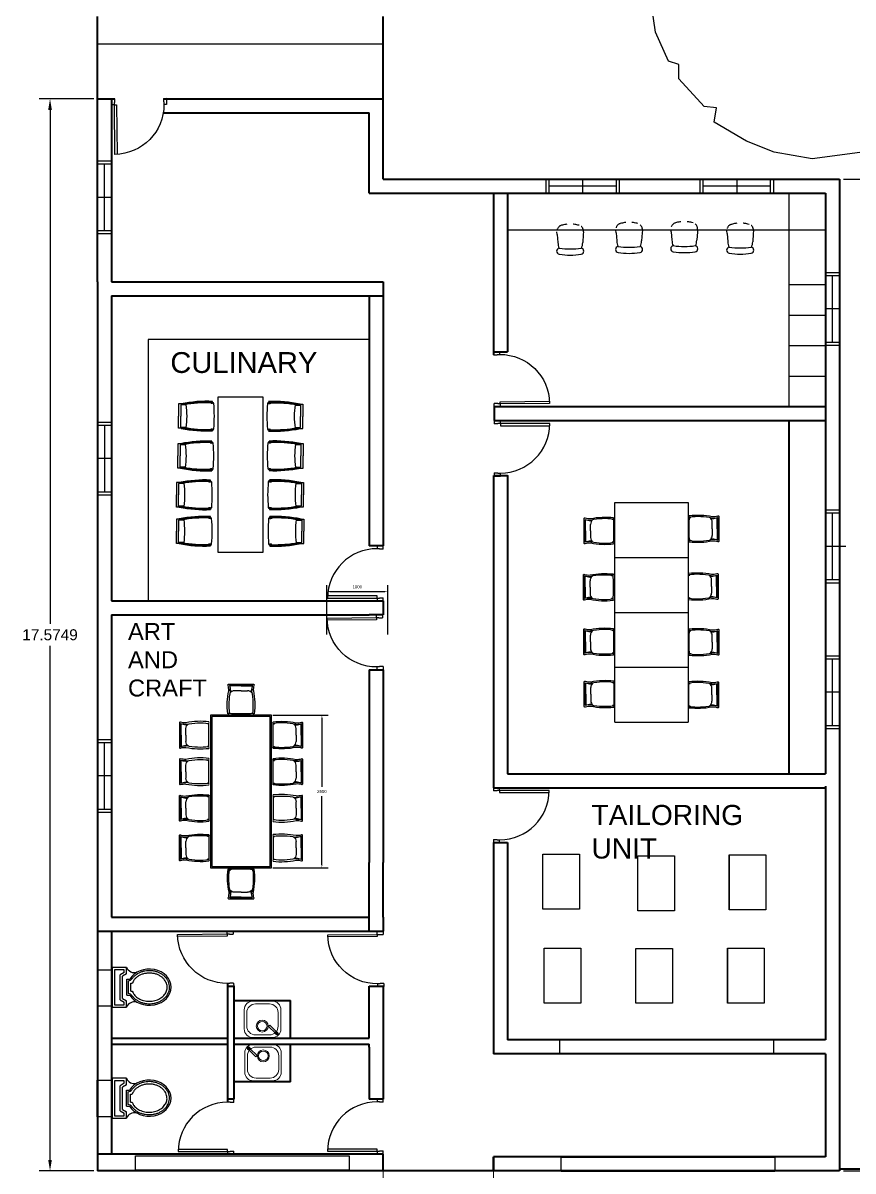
# Model space of a CAD drawing. Header units: metres. Extents: x -353 to 1688, y -477 to 135.
# Drawn here: x 506.56 to 520.16, y -175.16 to -156.34 of the extents above; entities that cross this region are included whole.
import ezdxf

# ---------------------------------------------------------------- set-up
doc = ezdxf.new("R2010")
doc.units = ezdxf.units.M
doc.header["$MEASUREMENT"] = 0
doc.linetypes.add('HIDDEN2', pattern=[0.1875, 0.125, -0.0625])
for name, color, linetype, lineweight in [('DIMENSION', 240, 'Continuous', 40), ('PLINTH', 7, 'Continuous', 20), ('WALL', 2, 'Continuous', 40)]:
    doc.layers.add(name, color=color, linetype=linetype, lineweight=lineweight)
for name, color, linetype in [('door space', 1, 'Continuous'), ('FUR', 7, 'Continuous'), ('ID-LOOSE', 31, 'Continuous'), ('ID-LOOSE2', 8, 'Continuous'), ('TREES', 82, 'Continuous'), ('WINDOW', 10, 'Continuous')]:
    doc.layers.add(name, color=color, linetype=linetype)
for name, color, linetype, plot in [('FURNITURE', 130, 'Continuous', False), ('STAIR', 231, 'Continuous', False), ('TEXT', 141, 'Continuous', False)]:
    doc.layers.add(name, color=color, linetype=linetype, plot=plot)
doc.styles.get("Standard").update_dxf_attribs({"font": 'arial.ttf'})
doc.dimstyles.new('Annotative', dxfattribs={"dimscale": 0, "dimtxt": 0.18, "dimasz": 0.18, "dimexe": 0.18, "dimexo": 0.0625, "dimgap": 0.09, "dimtad": 0, "dimtih": 1, "dimtoh": 1, "dimdec": 4, "dimzin": 0, "dimdsep": 46, "dimtxsty": 'Standard', "dimcen": 0.09, "dimadec": 0, "dimazin": 0, "dimtfac": 1, "dimtdec": 4, "dimtofl": 0, "dimtmove": 0, "dimatfit": 3, "dimfxl": 1, "dimtolj": 1, "dimtzin": 0, "dimarcsym": 0})
doc.dimstyles.new('ARCHITXT', dxfattribs={"dimtxt": 0.05, "dimasz": 0.05, "dimexe": 0.1, "dimexo": 0.02, "dimgap": 0.05, "dimtad": 1, "dimtih": 1, "dimtoh": 1, "dimdec": 0, "dimlfac": 1000, "dimzin": 0, "dimdsep": 46, "dimtxsty": 'Standard', "dimcen": 0.1, "dimdle": 0.18, "dimclrd": 15, "dimclre": 15, "dimclrt": 202, "dimadec": 0, "dimazin": 0, "dimtfac": 0.72, "dimtdec": 0, "dimtix": 1, "dimtmove": 2, "dimatfit": 3, "dimfxl": 1, "dimtolj": 1, "dimtzin": 0, "dimarcsym": 0})

# ---------------------------------------------------------------- blocks, each defined once
blk = doc.blocks.new('A$C50846A53')
at = {"linetype": 'Continuous'}
for p, q in [((0, 0.74), (0, 0.56)), ((0.5, 0.74), (0, 0.74)), ((0.5, 0.56), (0.5, 0.74)), ((0.47, 0.71), (0.03, 0.71)), ((0.03, 0.71), (0.03, 0.59)), ((0.03, 0.59), (0.063, 0.59)), ((0.093, 0.64), (0.063, 0.59)), ((0.11, 0.61), (0.08, 0.56)), ((0.093, 0.64), (0.407, 0.64)), ((0.11, 0.61), (0.39, 0.61)), ((0.42, 0.56), (0.39, 0.61)), ((0.437, 0.59), (0.407, 0.64)), ((0.437, 0.59), (0.47, 0.59)), ((0.47, 0.59), (0.47, 0.71)), ((0, 0.56), (0.08, 0.56)), ((0.15, 0.557), (0.15, 0.52)), ((0.15, 0.557), (0.351, 0.557)), ((0.17, 0.537), (0.332, 0.537)), ((0.2, 0.507), (0.2, 0.488)), ((0.2, 0.507), (0.301, 0.507)), ((0.301, 0.507), (0.301, 0.488)), ((0.351, 0.557), (0.351, 0.52)), ((0.42, 0.56), (0.5, 0.56))]:
    blk.add_line(p, q, dxfattribs=at)
for centre, radius, start, end in [((-0.039, 0.461), 0.106, 344.642, 68.7339), ((0.11, 0.542), 0.06, 306.0032, 355.4798), ((0.391, 0.542), 0.06, 184.5202, 233.9959), ((0.539, 0.461), 0.106, 111.2661, 195.358)]:
    blk.add_arc(centre, radius, start, end, dxfattribs=at)
blk.add_ellipse((0.251, 0.274), major_axis=(0, 0.274), ratio=0.828948, start_param=0.459479, end_param=5.823706, dxfattribs=at)
for points, knots in [([(0.145, 0.493), (0.144, 0.492), (0.143, 0.491), (0.132, 0.483), (0.123, 0.475), (0.106, 0.457), (0.098, 0.447), (0.084, 0.426), (0.077, 0.415), (0.066, 0.391), (0.061, 0.378), (0.053, 0.352), (0.05, 0.339), (0.045, 0.311), (0.044, 0.298), (0.043, 0.27), (0.043, 0.256), (0.046, 0.228), (0.049, 0.215), (0.055, 0.188), (0.059, 0.175), (0.069, 0.15), (0.075, 0.138), (0.088, 0.116), (0.095, 0.105), (0.111, 0.085), (0.12, 0.077), (0.138, 0.06), (0.147, 0.053), (0.167, 0.041), (0.178, 0.036), (0.199, 0.028), (0.209, 0.025), (0.231, 0.021), (0.242, 0.02), (0.264, 0.02), (0.275, 0.021), (0.297, 0.026), (0.307, 0.029), (0.328, 0.038), (0.338, 0.044), (0.358, 0.057), (0.367, 0.064), (0.385, 0.081), (0.394, 0.09), (0.409, 0.11), (0.416, 0.121), (0.429, 0.144), (0.434, 0.156), (0.444, 0.181), (0.448, 0.194), (0.454, 0.221), (0.456, 0.235), (0.458, 0.262), (0.458, 0.276), (0.457, 0.304), (0.455, 0.318), (0.45, 0.345), (0.447, 0.358), (0.438, 0.384), (0.433, 0.396), (0.421, 0.42), (0.414, 0.431), (0.399, 0.452), (0.391, 0.461), (0.374, 0.479), (0.365, 0.486), (0.356, 0.493)], [0.542145, 0.542145, 0.542145, 0.542145, 0.562703, 0.562703, 0.724661, 0.724661, 0.886619, 0.886619, 1.048577, 1.048577, 1.210535, 1.210535, 1.372493, 1.372493, 1.534451, 1.534451, 1.696409, 1.696409, 1.858367, 1.858367, 2.020325, 2.020325, 2.182283, 2.182283, 2.344241, 2.344241, 2.506199, 2.506199, 2.668157, 2.668157, 2.830115, 2.830115, 2.992073, 2.992073, 3.154031, 3.154031, 3.315989, 3.315989, 3.477947, 3.477947, 3.639905, 3.639905, 3.801863, 3.801863, 3.963821, 3.963821, 4.125779, 4.125779, 4.287737, 4.287737, 4.449695, 4.449695, 4.611653, 4.611653, 4.773611, 4.773611, 4.935569, 4.935569, 5.097526, 5.097526, 5.259484, 5.259484, 5.421442, 5.421442, 5.5834, 5.5834, 5.741045, 5.741045, 5.741045, 5.741045]), ([(0.2, 0.488), (0.17, 0.474), (0.164, 0.47), (0.151, 0.46), (0.144, 0.454), (0.13, 0.439), (0.123, 0.431), (0.111, 0.413), (0.106, 0.404), (0.096, 0.384), (0.091, 0.373), (0.084, 0.352), (0.081, 0.34), (0.076, 0.317), (0.075, 0.305), (0.073, 0.282), (0.073, 0.27), (0.074, 0.246), (0.076, 0.234), (0.08, 0.211), (0.083, 0.2), (0.09, 0.178), (0.095, 0.167), (0.104, 0.147), (0.11, 0.138), (0.122, 0.12), (0.128, 0.112), (0.142, 0.097), (0.149, 0.09), (0.165, 0.078), (0.173, 0.073), (0.189, 0.064), (0.197, 0.06), (0.214, 0.055), (0.222, 0.053), (0.239, 0.05), (0.248, 0.05), (0.266, 0.051), (0.276, 0.052), (0.296, 0.057), (0.306, 0.061), (0.325, 0.071), (0.335, 0.077), (0.353, 0.091), (0.361, 0.099), (0.377, 0.117), (0.384, 0.127), (0.398, 0.149), (0.404, 0.161), (0.414, 0.185), (0.418, 0.198), (0.424, 0.225), (0.426, 0.239), (0.428, 0.267), (0.428, 0.281), (0.426, 0.309), (0.424, 0.323), (0.418, 0.349), (0.414, 0.363), (0.404, 0.387), (0.398, 0.399), (0.385, 0.421), (0.378, 0.431), (0.362, 0.449), (0.353, 0.458), (0.338, 0.469), (0.332, 0.474), (0.301, 0.488)], [0.459479, 0.459479, 0.459479, 0.459479, 0.567422, 0.567422, 0.720865, 0.720865, 0.874307, 0.874307, 1.02775, 1.02775, 1.181192, 1.181192, 1.334635, 1.334635, 1.488077, 1.488077, 1.64152, 1.64152, 1.794963, 1.794963, 1.948405, 1.948405, 2.101848, 2.101848, 2.25529, 2.25529, 2.408733, 2.408733, 2.562175, 2.562175, 2.715618, 2.715618, 2.86906, 2.86906, 3.022503, 3.022503, 3.175946, 3.175946, 3.356457, 3.356457, 3.536968, 3.536968, 3.717479, 3.717479, 3.89799, 3.89799, 4.078501, 4.078501, 4.259012, 4.259012, 4.439523, 4.439523, 4.620035, 4.620035, 4.800546, 4.800546, 4.981057, 4.981057, 5.161568, 5.161568, 5.342079, 5.342079, 5.52259, 5.52259, 5.703101, 5.703101, 5.823706, 5.823706, 5.823706, 5.823706])]:
    blk.add_open_spline(points, degree=3, knots=knots, dxfattribs=at)
blk = doc.blocks.new('Simple tree 13_cad-block.com')
at = {"color": 0}
for points in [[(-1468, -1499), (-1766, -1175), (-1766, -1008), (-1883, -968), (-2037, -632), (-2103, -179), (-1973, -11), (-2089, 248), (-2025, 481), (-1935, 856), (-1740, 1192), (-1534, 1192), (-1378, 1153), (-1456, 1360), (-1416, 1541), (-1119, 1813), (-809, 1943), (-615, 1878), (-498, 1813), (-498, 1981), (-330, 2085), (227, 2098), (602, 2033), (692, 1917), (718, 1800), (886, 1839), (1068, 1800), (1391, 1555), (1611, 1348), (1779, 1115), (1766, 946), (1701, 868), (1883, 856), (1948, 752), (2102, 235), (2090, -361), (1934, -839), (1818, -1008), (1649, -1008), (1689, -1124), (1701, -1266), (1313, -1719), (1028, -1848), (757, -1991), (550, -1939), (511, -1848), (459, -2017), (-214, -2107), (-653, -2029), (-977, -1900), (-1352, -1681), (-1326, -1512)], [(-58, -76), (-97, 15), (6, 105), (84, 28), (71, -76)]]:
    blk.add_lwpolyline(points, close=True, dxfattribs=at)
blk = doc.blocks.new('A$C027E3DAA')
at = {"lineweight": 5}
for p, q in [((320, 420), (100, 420)), ((0, 100), (0, 320)), ((31, 132), (31, 288)), ((48, 356), (128, 276)), ((142, 290), (63, 369)), ((128, 276), (142, 290)), ((291, 388), (131, 388)), ((391, 132), (391, 288)), ((420, 100), (420, 320)), ((291, 32), (131, 32)), ((320, 0), (100, 0))]:
    blk.add_line(p, q, dxfattribs=at)
for centre, radius in [((47, 373), 16.5), ((47, 373), 8.24), ((214, 287), 68.5), ((214, 287), 54.8)]:
    blk.add_circle(centre, radius, dxfattribs=at)
for centre, start, end in [((100, 320), 90, 180), ((320, 320), 0, 90), ((131, 288), 90, 180), ((291, 288), 0, 90), ((131, 132), 180, 270), ((291, 132), 270, 0), ((100, 100), 180, 270), ((320, 100), 270, 0)]:
    blk.add_arc(centre, 100, start, end, dxfattribs=at)
blk = doc.blocks.new('CH-5')
at = {"layer": 'FUR', "color": 40}
for p, q in [((-199, 280), (-199, 324)), ((-199, 324), (1, 324)), ((201, 324), (1, 324)), ((201, 280), (201, 324)), ((-225, -234), (-205, -233)), ((-216, -208), (-206, -208)), ((227, -234), (207, -233)), ((218, -208), (208, -208))]:
    blk.add_line(p, q, dxfattribs=at)
at = {"layer": 'FUR', "color": 32}
for p, q in [((-199, 280), (-184, 280)), ((-183, 197), (-183, 289)), ((-183, 289), (1, 289)), ((185, 289), (1, 289)), ((185, 197), (185, 289)), ((201, 280), (186, 280)), ((-225, -234), (-240, -234)), ((227, -234), (242, -234))]:
    blk.add_line(p, q, dxfattribs=at)
for centre, radius, start, end in [((1822, -139), 2065, 168.2772, 182.6507), ((-1820, -139), 2065, 357.3493, 11.7228), ((-205, -233), 20, 182.6507, 264.361), ((1, 1852), 2115, 264.361, 270), ((1, 1852), 2115, 270, 275.639), ((207, -233), 20, 275.639, 357.3493)]:
    blk.add_arc(centre, radius, start, end, dxfattribs=at)
at = {"layer": 'FUR', "color": 40}
for centre, radius, start, end in [((1822, -139), 2050, 168.1902, 182.6507), ((1822, -139), 2040, 169.5139, 181.9483), ((14, 1799), 1614, 262.7905, 269.5563), ((-12, 1799), 1614, 270.4437, 277.2095), ((-1820, -139), 2040, 358.0517, 10.4861), ((-1820, -139), 2050, 357.3493, 11.8098), ((1822, -139), 2030, 181.9449, 182.6507), ((-1820, -139), 2030, 357.3493, 358.0551)]:
    blk.add_arc(centre, radius, start, end, dxfattribs=at)
blk = doc.blocks.new('A$C51F1')
at = {"layer": 'ID-LOOSE'}
blk.add_lwpolyline([(0.439, 0.474, 0.102523), (0.429, 0.386, -0.080461), (0.445, 0.009, -0.3023), (0.42, 0.012, 0.197932), (0.411, 0.013, -0.028193), (0.357, 0.009), (0.227, 0.009), (0.097, 0.009, -0.028193), (0.043, 0.013, 0.197932), (0.034, 0.012, -0.3023), (0.009, 0.009, -0.080461), (0.025, 0.386, 0.102523), (0.015, 0.474, -0.587111), (0.026, 0.493), (0.428, 0.493, -0.587111)], format="xyb", close=True, dxfattribs=at)
at = {"layer": 'ID-LOOSE2'}
for p, q in [((0.227, 0.476), (0.044, 0.476)), ((0.227, 0.468), (0.044, 0.468)), ((0.227, 0.467), (0.044, 0.467)), ((0.227, 0.386), (0.121, 0.386)), ((0.227, 0.476), (0.411, 0.476)), ((0.227, 0.468), (0.411, 0.468)), ((0.227, 0.467), (0.411, 0.467)), ((0.227, 0.386), (0.334, 0.386)), ((0.042, 0.032), (0.032, 0.032)), ((0.042, 0.032), (0.033, 0.028)), ((0.043, 0.013), (0.042, 0.032)), ((0.411, 0.013), (0.413, 0.032)), ((0.413, 0.032), (0.423, 0.032)), ((0.413, 0.032), (0.422, 0.028))]:
    blk.add_line(p, q, dxfattribs=at)
for centre, radius, start, end in [((1.181, 0.149), 1.154, 168.4357, 186.8363), ((0.044, 0.473), 0.00242, 100.345, 201.3742), ((-0.19, 0.406), 0.241, 354.5513, 15.9626), ((0.044, 0.467), 0.000725, 87.3762, 197.5208), ((0.044, 0.466), 0.000433, 71.7715, 189.2202), ((0.121, 0.288), 0.0978, 90.5164, 143.1927), ((-0.256, 0.358), 0.317, 1.1591, 17.5641), ((0.333, 0.288), 0.0978, 36.8073, 89.4836), ((0.711, 0.358), 0.317, 162.4359, 178.8409), ((0.644, 0.406), 0.241, 164.0374, 185.4487), ((-0.726, 0.149), 1.154, 353.1637, 11.5643), ((0.411, 0.473), 0.00242, 338.6258, 79.655), ((0.411, 0.467), 0.000725, 342.4792, 92.6238), ((0.411, 0.466), 0.000433, 350.7798, 108.2285), ((0.04, 0.001), 0.012, 71.7536, 116.5375), ((0.415, 0.001), 0.012, 63.4625, 108.2464)]:
    blk.add_arc(centre, radius, start, end, dxfattribs=at)
blk = doc.blocks.new('*D100')
at = {"layer": 'Defpoints', "color": 0, "transparency": 16777216}
for p in [(512.537, -165.658), (511.537, -166.383), (512.537, -166.383)]:
    blk.add_point(p, dxfattribs=at)
at = {"layer": 'ID-LOOSE', "color": 15, "lineweight": -2, "transparency": 16777216}
for p, q in [((511.537, -166.363), (511.537, -165.558)), ((512.537, -166.363), (512.537, -165.558)), ((511.587, -165.658), (512.487, -165.658))]:
    blk.add_line(p, q, dxfattribs=at)
at = {"layer": 'ID-LOOSE', "color": 15, "transparency": 16777216}
for points in [[(511.587, -165.65), (511.587, -165.666), (511.537, -165.658)], [(512.487, -165.65), (512.487, -165.666), (512.537, -165.658)]]:
    blk.add_solid(points, dxfattribs=at)
at = {"layer": 'ID-LOOSE', "color": 202, "transparency": 16777216, "insert": (512.037, -165.583), "char_height": 0.05, "attachment_point": 5}
blk.add_mtext('\\A1;1000', dxfattribs=at)
blk = doc.blocks.new('*D101')
at = {"layer": 'Defpoints', "color": 0, "transparency": 16777216}
for p in [(510.633, -167.688), (510.633, -170.188), (511.458, -170.188)]:
    blk.add_point(p, dxfattribs=at)
at = {"layer": 'FURNITURE', "color": 15, "lineweight": -2, "transparency": 16777216}
for p, q in [((510.653, -167.688), (511.558, -167.688)), ((511.458, -167.738), (511.458, -168.863)), ((511.458, -170.138), (511.458, -169.014)), ((510.653, -170.188), (511.558, -170.188))]:
    blk.add_line(p, q, dxfattribs=at)
at = {"layer": 'FURNITURE', "color": 15, "transparency": 16777216}
for points in [[(511.449, -167.738), (511.466, -167.738), (511.458, -167.688)], [(511.449, -170.138), (511.466, -170.138), (511.458, -170.188)]]:
    blk.add_solid(points, dxfattribs=at)
at = {"layer": 'FURNITURE', "color": 202, "transparency": 16777216, "insert": (511.458, -168.938), "char_height": 0.05, "attachment_point": 5}
blk.add_mtext('\\A1;2500', dxfattribs=at)
blk = doc.blocks.new('*D121')
at = {"layer": 'Defpoints', "color": 0, "transparency": 16777216}
for p in [(507.783, -157.583), (507.004, -175.158), (507.783, -175.158)]:
    blk.add_point(p, dxfattribs=at)
at = {"layer": 'DIMENSION', "color": 0, "lineweight": -2, "transparency": 16777216}
for p, q in [((507.721, -157.583), (506.824, -157.583)), ((507.004, -157.763), (507.004, -166.188)), ((507.004, -174.978), (507.004, -166.552)), ((507.721, -175.158), (506.824, -175.158))]:
    blk.add_line(p, q, dxfattribs=at)
at = {"layer": 'DIMENSION', "color": 0, "transparency": 16777216}
for points in [[(506.974, -157.763), (507.034, -157.763), (507.004, -157.583)], [(506.974, -174.978), (507.034, -174.978), (507.004, -175.158)]]:
    blk.add_solid(points, dxfattribs=at)
at = {"layer": 'DIMENSION', "color": 0, "transparency": 16777216, "insert": (507.004, -166.37), "char_height": 0.18, "attachment_point": 5}
blk.add_mtext('\\A1;17.5749', dxfattribs=at)
blk = doc.blocks.new('*D122')
at = {"layer": 'Defpoints', "color": 0, "transparency": 16777216}
for p in [(519.938, -158.898), (519.938, -175.158), (520.803, -175.158)]:
    blk.add_point(p, dxfattribs=at)
at = {"layer": 'DIMENSION', "color": 0, "lineweight": -2, "transparency": 16777216}
for p, q in [((520, -158.898), (520.983, -158.898)), ((520.803, -159.078), (520.803, -166.846)), ((520.803, -174.978), (520.803, -167.21)), ((520, -175.158), (520.983, -175.158))]:
    blk.add_line(p, q, dxfattribs=at)
at = {"layer": 'DIMENSION', "color": 0, "transparency": 16777216}
for points in [[(520.773, -159.078), (520.833, -159.078), (520.803, -158.898)], [(520.773, -174.978), (520.833, -174.978), (520.803, -175.158)]]:
    blk.add_solid(points, dxfattribs=at)
at = {"layer": 'DIMENSION', "color": 0, "transparency": 16777216, "insert": (520.803, -167.028), "char_height": 0.18, "attachment_point": 5}
blk.add_mtext('\\A1;16.2599', dxfattribs=at)

msp = doc.modelspace()

# ---------------------------------------------------------------- linework, layer by layer
for p, q in [((508.01304, -166.04276), (508.01304, -168.31276)), ((508.01304, -174.88148), (508.01094, -174.88148))]:
    msp.add_line(p, q)
at = {"layer": 'door space'}
for p, q in [((508.01304, -157.58276), (508.06303, -157.58226)), ((508.01404, -157.68276), (508.01304, -157.58276)), ((508.05904, -157.6823), (508.01404, -157.68276)), ((508.06364, -157.64226), (508.05864, -157.64231)), ((508.05904, -157.6823), (508.05864, -157.64231)), ((508.05904, -157.6823), (508.09404, -157.68195)), ((508.06717, -158.49226), (508.05904, -157.6823)), ((508.06364, -157.64226), (508.06303, -157.58226)), ((508.09404, -157.68195), (508.10217, -158.49191)), ((508.86299, -157.57423), (508.91299, -157.57373)), ((508.86299, -157.57423), (508.8636, -157.63423)), ((508.8686, -157.63418), (508.8636, -157.63423)), ((508.8686, -157.63418), (508.869, -157.67417)), ((508.914, -157.67372), (508.869, -157.67417)), ((508.91299, -157.57373), (508.914, -157.67372)), ((514.26904, -161.72903), (514.36903, -161.72803)), ((514.26954, -161.77903), (514.26904, -161.72903)), ((514.26954, -161.77903), (514.32954, -161.77843)), ((514.32949, -161.77343), (514.36949, -161.77303)), ((514.32949, -161.77343), (514.32954, -161.77843)), ((514.36903, -161.72803), (514.36949, -161.77303)), ((514.33757, -162.57839), (514.27757, -162.57899)), ((514.27807, -162.62899), (514.27757, -162.57899)), ((514.33757, -162.57839), (514.33762, -162.58339)), ((514.37762, -162.58298), (514.33762, -162.58339)), ((514.37726, -162.54799), (515.18722, -162.53986)), ((514.37762, -162.58298), (514.37726, -162.54799)), ((515.18758, -162.57485), (514.37762, -162.58298)), ((514.37762, -162.58298), (514.37807, -162.62798)), ((514.37807, -162.62798), (514.27807, -162.62899)), ((514.28115, -162.86281), (514.28115, -162.91281)), ((514.38115, -162.86281), (514.28115, -162.86281)), ((514.34115, -162.91281), (514.28115, -162.91281)), ((514.38115, -162.90781), (514.34115, -162.90781)), ((514.34115, -162.91281), (514.34115, -162.90781)), ((514.38115, -162.90781), (514.38115, -162.86281)), ((515.19115, -162.90781), (514.38115, -162.90781)), ((514.38115, -162.90781), (514.38115, -162.94281)), ((514.38115, -162.94281), (515.19115, -162.94281)), ((514.28115, -163.71281), (514.28115, -163.76281)), ((514.28115, -163.71281), (514.34115, -163.71281)), ((514.34115, -163.71781), (514.34115, -163.71281)), ((514.34115, -163.71781), (514.38115, -163.71781)), ((514.38115, -163.76281), (514.38115, -163.71781)), ((514.28115, -163.76281), (514.38115, -163.76281)), ((512.3614, -164.91273), (512.3614, -164.95773)), ((512.4614, -164.91273), (512.3614, -164.91273)), ((512.4014, -164.95773), (512.3614, -164.95773)), ((512.4014, -164.95773), (512.4014, -164.96273)), ((512.4614, -164.96273), (512.4014, -164.96273)), ((512.4614, -164.96273), (512.4614, -164.91273)), ((512.3614, -165.73273), (511.5514, -165.73273)), ((511.5514, -165.76773), (512.3614, -165.76773)), ((512.3614, -165.76773), (512.3614, -165.73273)), ((512.3614, -165.76773), (512.3614, -165.81273)), ((512.3614, -165.76773), (512.4014, -165.76773)), ((512.3614, -165.81273), (512.4614, -165.81273)), ((512.4014, -165.76273), (512.4014, -165.76773)), ((512.4014, -165.76273), (512.4614, -165.76273)), ((512.4614, -165.81273), (512.4614, -165.76273)), ((511.5431, -166.09485), (512.35306, -166.08672)), ((512.35341, -166.12172), (511.54345, -166.12985)), ((512.3526, -166.04172), (512.4526, -166.04072)), ((512.35306, -166.08672), (512.3526, -166.04172)), ((512.35306, -166.08672), (512.39305, -166.08632)), ((512.35306, -166.08672), (512.35341, -166.12172)), ((512.3931, -166.09132), (512.39305, -166.08632)), ((512.3931, -166.09132), (512.4531, -166.09072)), ((512.4526, -166.04072), (512.4531, -166.09072)), ((512.40118, -166.89628), (512.36119, -166.89668)), ((512.36164, -166.94168), (512.36119, -166.89668)), ((512.46163, -166.94067), (512.36164, -166.94168)), ((512.46113, -166.89068), (512.40113, -166.89128)), ((512.40118, -166.89628), (512.40113, -166.89128)), ((512.46113, -166.89068), (512.46163, -166.94067)), ((514.26964, -168.87616), (514.26964, -168.92616)), ((514.36964, -168.87616), (514.26964, -168.87616)), ((514.32964, -168.92616), (514.26964, -168.92616)), ((514.36964, -168.92116), (514.32964, -168.92116)), ((514.32964, -168.92616), (514.32964, -168.92116)), ((514.36964, -168.92116), (514.36964, -168.87616)), ((515.17964, -168.92116), (514.36964, -168.92116)), ((514.36964, -168.92116), (514.36964, -168.95616)), ((514.36964, -168.95616), (515.17964, -168.95616)), ((514.26964, -169.72616), (514.26964, -169.77616)), ((514.26964, -169.72616), (514.32964, -169.72616)), ((514.26964, -169.77616), (514.36964, -169.77616)), ((514.32964, -169.73116), (514.32964, -169.72616)), ((514.32964, -169.73116), (514.36964, -169.73116)), ((514.36964, -169.77616), (514.36964, -169.73116)), ((509.09418, -171.2825), (509.90414, -171.27437)), ((509.90369, -171.22937), (510.00368, -171.22837)), ((509.90414, -171.27437), (509.90369, -171.22937)), ((509.90414, -171.27437), (509.94414, -171.27397)), ((509.90414, -171.27437), (509.90449, -171.30937)), ((509.94419, -171.27897), (509.94414, -171.27397)), ((509.94419, -171.27897), (510.00419, -171.27836)), ((510.00368, -171.22837), (510.00419, -171.27836)), ((511.5534, -171.28854), (512.36336, -171.28041)), ((512.36291, -171.23541), (512.4629, -171.23441)), ((512.36336, -171.28041), (512.36291, -171.23541)), ((512.36336, -171.28041), (512.40336, -171.28001)), ((512.36336, -171.28041), (512.36371, -171.31541)), ((512.40341, -171.28501), (512.40336, -171.28001)), ((512.4629, -171.23441), (512.46341, -171.28441)), ((509.90449, -171.30937), (509.09453, -171.3175)), ((512.36371, -171.31541), (511.55375, -171.32354)), ((512.40341, -171.28501), (512.46341, -171.28441)), ((509.95227, -172.08393), (509.91227, -172.08433)), ((509.91272, -172.12932), (509.91227, -172.08433)), ((510.01272, -172.12832), (509.91272, -172.12932)), ((510.01222, -172.07832), (509.95222, -172.07893)), ((509.95227, -172.08393), (509.95222, -172.07893)), ((510.01222, -172.07832), (510.01272, -172.12832)), ((512.41149, -172.08997), (512.37149, -172.09037)), ((512.37194, -172.13537), (512.37149, -172.09037)), ((512.47194, -172.13437), (512.37194, -172.13537)), ((512.47144, -172.08437), (512.41144, -172.08497)), ((512.41149, -172.08997), (512.41144, -172.08497)), ((512.47144, -172.08437), (512.47194, -172.13437)), ((509.91318, -173.98639), (509.91318, -174.03139)), ((510.01318, -173.98639), (509.91318, -173.98639)), ((509.95318, -174.03139), (509.91318, -174.03139)), ((509.95318, -174.03139), (509.95318, -174.03639)), ((510.01318, -174.03639), (509.95318, -174.03639)), ((510.01318, -174.03639), (510.01318, -173.98639)), ((512.36192, -173.98148), (512.36192, -174.02648)), ((512.46192, -173.98148), (512.36192, -173.98148)), ((512.40192, -174.02648), (512.36192, -174.02648)), ((512.40192, -174.02648), (512.40192, -174.03148)), ((512.46192, -174.03148), (512.40192, -174.03148)), ((512.46192, -174.03148), (512.46192, -173.98148)), ((509.91318, -174.80639), (509.10318, -174.80639)), ((509.10318, -174.84139), (509.91318, -174.84139)), ((509.91318, -174.84139), (509.91318, -174.80639)), ((509.91318, -174.84139), (509.91318, -174.88639)), ((509.91318, -174.84139), (509.95318, -174.84139)), ((509.95318, -174.83639), (509.95318, -174.84139)), ((509.95318, -174.83639), (510.01318, -174.83639)), ((510.01318, -174.88639), (510.01318, -174.83639)), ((512.36192, -174.80148), (511.55192, -174.80148)), ((511.55192, -174.83648), (512.36192, -174.83648)), ((512.36192, -174.83648), (512.36192, -174.80148)), ((512.36192, -174.83648), (512.36192, -174.88148)), ((512.36192, -174.83648), (512.40192, -174.83648)), ((512.40192, -174.83148), (512.40192, -174.83648)), ((512.40192, -174.83148), (512.46192, -174.83148)), ((512.46192, -174.88148), (512.46192, -174.83148)), ((509.91318, -174.88639), (510.01318, -174.88639)), ((512.36192, -174.88148), (512.46192, -174.88148))]:
    msp.add_line(p, q, dxfattribs=at)
at = {"layer": 'door space', "extrusion": (0, 0, -1)}
for centre, major_axis in [((508.05904, -157.6823), (-0.56698, -0.57848)), ((514.37762, -162.58298), (0.57848, -0.56698)), ((512.35306, -166.08672), (-0.57848, 0.56698)), ((509.90414, -171.27437), (-0.57848, 0.56698)), ((512.36336, -171.28041), (-0.57848, 0.56698))]:
    msp.add_ellipse(centre, major_axis=major_axis, ratio=1, start_param=3.92699082, end_param=5.49778714, dxfattribs=at)
at = {"layer": 'door space'}
for centre, major_axis in [((514.38115, -162.90781), (0.57276, 0.57276)), ((512.3614, -165.76773), (-0.57276, -0.57276)), ((514.36964, -168.92116), (0.57276, 0.57276)), ((509.91318, -174.84139), (-0.57276, -0.57276)), ((512.36192, -174.83648), (-0.57276, -0.57276))]:
    msp.add_ellipse(centre, major_axis=major_axis, ratio=1, start_param=3.92699082, end_param=5.49778714, dxfattribs=at)
at = {"layer": 'FURNITURE'}
for p, q in [((519.10784, -159.12772), (519.10784, -162.62772)), ((514.49964, -159.72772), (519.70784, -159.72772)), ((516.27615, -159.77699), (516.28811, -159.91206)), ((516.70426, -159.77699), (516.69447, -159.91206)), ((517.18019, -159.76478), (517.19215, -159.89985)), ((517.60829, -159.76478), (517.5985, -159.89985)), ((518.09645, -159.78919), (518.10841, -159.92426)), ((518.52455, -159.78919), (518.51476, -159.92426)), ((519.10784, -159.72772), (519.10784, -162.62772)), ((515.3123, -159.80528), (515.32427, -159.94035)), ((515.74041, -159.80528), (515.73062, -159.94035)), ((519.10784, -160.62772), (519.70784, -160.62772)), ((519.10784, -161.12772), (519.70784, -161.12772)), ((512.23311, -161.52898), (508.6111, -161.52898)), ((508.6111, -161.52898), (508.6111, -165.81276)), ((519.10784, -161.62772), (519.70784, -161.62772)), ((519.10784, -162.12772), (519.70784, -162.12772)), ((516.25567, -164.20137), (517.45567, -164.20137)), ((516.25567, -167.80137), (516.25567, -164.20137)), ((517.45567, -164.20137), (517.45567, -167.80137)), ((516.25567, -165.10137), (517.45567, -165.10137)), ((516.25567, -166.00137), (517.45567, -166.00137)), ((516.25567, -166.90137), (517.45567, -166.90137)), ((516.25567, -167.80137), (517.45567, -167.80137)), ((515.07748, -170.86658), (515.07748, -169.96658)), ((515.07748, -169.96658), (515.67748, -169.96658)), ((515.67748, -169.96658), (515.67748, -170.86658)), ((516.63201, -170.89275), (516.63201, -169.99275)), ((516.63201, -169.99275), (517.23201, -169.99275)), ((517.23201, -169.99275), (517.23201, -170.89275)), ((518.13201, -170.87914), (518.13201, -169.97914)), ((518.13201, -169.97914), (518.73201, -169.97914)), ((518.13201, -169.99275), (518.13201, -170.87914)), ((518.73201, -169.97914), (518.73201, -170.87914)), ((515.67748, -170.86658), (515.07748, -170.86658)), ((517.23201, -170.89275), (516.63201, -170.89275)), ((518.73201, -170.87914), (518.13201, -170.87914)), ((515.09839, -172.40782), (515.09839, -171.50782)), ((515.09839, -171.50782), (515.69839, -171.50782)), ((515.69839, -171.50782), (515.69839, -172.40782)), ((516.60236, -172.40988), (516.60236, -171.50988)), ((516.60236, -171.50988), (517.20236, -171.50988)), ((517.20236, -171.50988), (517.20236, -172.40988)), ((518.10236, -172.40638), (518.10236, -171.50638)), ((518.10236, -171.50638), (518.70236, -171.50638)), ((518.10236, -171.50988), (518.10236, -172.40988)), ((518.70236, -171.50638), (518.70236, -172.40638)), ((515.69839, -172.40782), (515.09839, -172.40782)), ((517.10374, -172.40988), (516.60236, -172.40988)), ((517.20236, -172.40988), (516.60236, -172.40988)), ((518.70236, -172.40638), (518.10236, -172.40638)), ((510.51155, -173.69622), (510.94105, -173.69622))]:
    msp.add_line(p, q, dxfattribs=at)
at = {"layer": 'FURNITURE', "linetype": 'HIDDEN2', "ltscale": 0.03}
for points in [[(516.27615, -159.77699), (516.27236, -159.7342, -0.35850154), (516.34539, -159.62773, -0.14150797), (516.63433, -159.62773, -0.35850154), (516.70736, -159.7342), (516.70426, -159.77699)], [(517.18019, -159.76478), (517.1764, -159.72199, -0.35850154), (517.24942, -159.61552, -0.14150797), (517.53837, -159.61552, -0.35850154), (517.61139, -159.72199), (517.60829, -159.76478)], [(515.3123, -159.80528), (515.30851, -159.76249, -0.35850154), (515.38154, -159.65603, -0.14150797), (515.67048, -159.65603, -0.35850154), (515.74351, -159.76249), (515.74041, -159.80528)], [(518.09645, -159.78919), (518.09266, -159.7464, -0.35850154), (518.16568, -159.63993, -0.14150797), (518.45463, -159.63993, -0.35850154), (518.52765, -159.7464), (518.52455, -159.78919)]]:
    msp.add_lwpolyline(points, format="xyb", dxfattribs=at)
at = {"layer": 'FURNITURE'}
for points in [[(509.75834, -162.46601), (510.49255, -162.46601), (510.49255, -165.02029), (509.75834, -165.02029)], [(509.63273, -167.68841), (509.63273, -170.18841), (510.63273, -170.18841), (510.63273, -167.68841)], [(509.65273, -167.70841), (509.65273, -170.16841), (510.61273, -170.16841), (510.61273, -167.70841)]]:
    msp.add_lwpolyline(points, close=True, dxfattribs=at)
for centre, radius, start, end in [((515.52744, -159.94035), 0.20318, 180, 206.212212), ((515.52744, -159.94035), 0.20318, 333.61801, 0), ((516.49129, -159.91206), 0.20318, 180, 206.212212), ((516.49129, -159.91206), 0.20318, 333.61801, 0), ((517.39533, -159.89985), 0.20318, 180, 206.212212), ((517.39533, -159.89985), 0.20318, 333.61801, 0), ((518.31158, -159.92426), 0.20318, 180, 206.212212), ((518.31158, -159.92426), 0.20318, 333.61801, 0), ((515.35421, -160.08008), 0.0508, 98.455473, 261.544527), ((515.52601, -158.92438), 1.2192, 261.544527, 278.455473), ((515.69781, -160.08008), 0.0508, 278.455473, 81.544527), ((516.31806, -160.05179), 0.0508, 98.455473, 261.544527), ((516.48986, -158.89609), 1.2192, 261.544527, 278.455473), ((516.66166, -160.05179), 0.0508, 278.455473, 81.544527), ((517.22209, -160.03958), 0.0508, 98.455473, 261.544527), ((517.3939, -158.88388), 1.2192, 261.544527, 278.455473), ((517.5657, -160.03958), 0.0508, 278.455473, 81.544527), ((518.13835, -160.06399), 0.0508, 98.455473, 261.544527), ((518.31015, -158.90829), 1.2192, 261.544527, 278.455473), ((518.48196, -160.06399), 0.0508, 278.455473, 81.544527)]:
    msp.add_arc(centre, radius, start, end, dxfattribs=at)
at = {"layer": 'FURNITURE', "color": 7}
for centre in [(515.52601, -158.82389), (516.48986, -158.79559), (517.3939, -158.78338), (518.31015, -158.80779)]:
    msp.add_arc(centre, 1.2192, 261.544527, 278.455473, dxfattribs=at)
at = {"layer": 'PLINTH'}
for p, q in [((512.46316, -175.15764), (512.46316, -178.54019)), ((514.26964, -175.15764), (514.26964, -178.54019))]:
    msp.add_line(p, q, dxfattribs=at)
at = {"layer": 'STAIR'}
for p, q in [((507.78304, -156.68276), (509.94968, -156.68276)), ((509.94968, -156.68276), (512.46316, -156.68276)), ((514.26964, -175.15764), (512.46316, -175.15764))]:
    msp.add_line(p, q, dxfattribs=at)
at = {"layer": 'WALL'}
for p, q in [((507.78304, -160.58276), (507.78304, -156.23276)), ((512.46316, -158.89772), (512.46316, -156.23276)), ((507.78304, -157.58276), (508.06304, -157.58276)), ((508.01304, -157.58276), (508.01304, -160.58276)), ((508.86308, -157.58276), (509.94968, -157.58276)), ((509.94968, -157.58276), (512.46316, -157.58276)), ((508.85846, -157.81276), (509.94968, -157.81276)), ((509.94968, -157.81276), (512.23316, -157.81276)), ((512.23316, -159.12772), (512.23316, -157.81276)), ((512.46316, -158.89772), (514.26964, -158.89772)), ((514.26964, -158.89772), (519.93784, -158.89772)), ((519.93784, -158.89772), (519.93784, -175.15764)), ((512.23316, -159.12772), (519.70784, -159.12772)), ((514.26964, -159.12772), (514.26964, -161.77903)), ((514.49964, -159.12772), (514.49964, -161.72772)), ((519.70784, -159.12772), (519.70784, -168.64616)), ((507.78304, -160.58276), (507.78304, -174.88148)), ((508.01304, -160.58276), (509.94968, -160.58276)), ((509.94968, -160.58276), (512.46316, -160.58276)), ((512.46316, -160.58276), (512.46316, -164.91276)), ((508.01304, -160.81276), (512.46316, -160.81276)), ((508.01304, -160.81276), (508.01304, -165.81276)), ((512.23316, -160.81276), (512.23316, -164.91276)), ((514.26964, -161.72772), (514.49964, -161.72772)), ((514.27806, -162.62772), (519.70784, -162.62772)), ((514.27807, -162.62899), (514.27807, -162.85772)), ((514.27807, -162.85772), (519.70784, -162.85772)), ((514.51114, -162.86336), (514.51114, -162.86281)), ((519.10784, -162.85772), (519.10784, -168.64616)), ((514.26963, -163.75772), (514.26964, -168.87616)), ((514.27807, -163.75772), (514.49963, -163.75772)), ((514.28114, -163.76281), (514.38115, -163.76281)), ((514.49963, -163.75772), (514.49964, -168.64616)), ((514.49963, -163.76281), (514.51114, -163.76281)), ((512.46316, -164.91276), (512.23316, -164.91276)), ((508.01304, -165.81276), (512.23316, -165.81276)), ((512.23316, -165.81276), (512.46316, -165.81276)), ((512.46316, -165.81276), (512.46316, -166.04308)), ((519.70784, -165.99574), (519.70784, -168.64616)), ((508.01304, -166.04276), (512.23316, -166.04276)), ((508.01304, -166.04276), (508.01304, -171.00057)), ((512.46414, -166.04308), (512.23414, -166.04308)), ((512.23414, -166.94308), (512.2337, -170.10102)), ((512.23414, -166.94308), (512.46414, -166.94308)), ((512.46316, -166.94308), (512.46316, -170.10102)), ((514.49964, -168.64616), (519.70784, -168.64616)), ((514.26964, -168.87616), (519.70784, -168.87616)), ((514.49964, -168.87671), (514.49964, -168.87616)), ((519.70784, -168.84917), (519.70784, -173.00988)), ((514.26964, -169.77616), (514.26964, -173.23988)), ((514.26964, -169.77616), (514.49964, -169.77616)), ((514.26964, -169.77616), (514.36964, -169.77616)), ((514.49964, -169.77616), (514.49964, -173.00988)), ((512.23302, -171.23057), (512.2337, -170.10102)), ((512.46316, -171.00102), (512.46316, -170.10102)), ((508.01304, -171.00057), (512.23316, -171.00057)), ((512.46316, -171.00102), (512.46316, -171.23057)), ((507.78304, -171.23057), (512.46316, -171.23057)), ((508.01304, -171.23057), (508.01304, -174.88148)), ((509.91304, -172.08432), (509.91304, -174.03139)), ((509.91304, -172.13057), (510.01304, -172.13057)), ((509.91304, -172.13057), (510.01304, -172.13057)), ((510.01304, -172.13057), (510.01304, -172.98148)), ((512.23196, -172.98148), (512.23247, -172.13057)), ((512.23247, -172.13057), (512.46316, -172.13057)), ((512.46316, -172.13057), (512.46316, -173.13148)), ((510.01356, -172.36509), (510.94117, -172.36509)), ((510.94117, -172.98148), (510.94117, -172.36509)), ((508.01304, -172.98148), (509.91304, -172.98148)), ((508.01304, -173.08148), (509.91304, -173.08148)), ((510.01304, -172.98148), (510.01304, -173.98148)), ((510.01304, -172.98148), (512.23196, -172.98148)), ((510.01304, -173.08148), (512.2319, -173.08148)), ((510.94105, -173.69622), (510.94105, -173.08148)), ((512.23187, -173.13148), (512.2319, -173.08148)), ((512.23187, -173.13148), (512.23187, -173.98148)), ((512.46316, -173.03148), (512.46316, -173.13148)), ((512.46316, -173.13148), (512.46316, -173.98148)), ((519.70784, -173.00988), (514.49964, -173.00988)), ((519.70784, -173.23988), (514.26964, -173.23988)), ((519.70784, -173.23872), (519.70784, -174.92764)), ((510.94105, -173.69622), (510.01304, -173.69622)), ((510.01304, -173.98148), (509.91304, -173.98148)), ((510.02214, -173.98148), (509.91304, -173.98148)), ((512.46316, -173.98148), (512.23187, -173.98148)), ((507.78304, -174.88148), (507.78304, -175.15764)), ((512.46316, -174.88148), (507.78304, -174.88148)), ((512.46316, -175.15764), (512.46316, -174.88148)), ((519.70784, -174.92764), (514.26964, -174.92764)), ((514.26964, -175.15764), (514.26964, -174.92764)), ((514.26964, -174.92764), (514.26964, -175.15764)), ((512.46316, -175.15764), (507.78304, -175.15764)), ((514.26964, -175.15764), (512.46316, -175.15764)), ((519.93784, -175.15764), (514.26964, -175.15764)), ((523.19971, -175.12729), (519.93784, -175.12729))]:
    msp.add_line(p, q, dxfattribs=at)
at = {"layer": 'WINDOW'}
for p, q in [((507.78304, -159.79776), (507.78304, -158.59776)), ((507.78304, -158.59776), (508.01304, -158.59776)), ((507.78304, -158.64776), (508.01304, -158.64776)), ((507.89804, -159.74776), (507.89804, -158.64776)), ((508.01304, -158.59776), (508.01304, -159.79776)), ((515.1292, -159.12772), (515.1292, -158.89772)), ((515.1292, -158.89772), (516.3292, -158.89772)), ((515.1792, -159.12772), (515.1792, -158.89772)), ((516.2792, -159.01272), (515.1792, -159.01272)), ((515.7292, -158.89772), (515.7292, -159.12772)), ((516.2792, -158.89772), (516.2792, -159.12772)), ((516.3292, -158.89772), (516.3292, -159.12772)), ((517.65326, -159.12772), (517.65326, -158.89772)), ((517.65326, -158.89772), (518.85326, -158.89772)), ((517.70326, -159.12772), (517.70326, -158.89772)), ((518.80326, -159.01272), (517.70326, -159.01272)), ((518.25326, -158.89772), (518.25326, -159.12772)), ((518.80326, -158.89772), (518.80326, -159.12772)), ((518.85326, -158.89772), (518.85326, -159.12772)), ((508.01304, -159.19776), (507.78304, -159.19776)), ((508.01304, -159.79776), (508.01304, -159.19776)), ((516.3292, -159.12772), (515.1292, -159.12772)), ((518.85326, -159.12772), (517.65326, -159.12772)), ((508.01304, -159.74776), (507.78304, -159.74776)), ((508.01304, -159.79776), (507.78304, -159.79776)), ((519.70784, -161.62772), (519.70784, -160.42772)), ((519.70784, -160.42772), (519.93784, -160.42772)), ((519.70784, -160.47772), (519.93784, -160.47772)), ((519.82284, -161.57772), (519.82284, -160.47772)), ((519.93784, -160.42772), (519.93784, -161.62772)), ((519.93784, -161.02772), (519.70784, -161.02772)), ((519.93784, -161.62772), (519.93784, -161.02772)), ((519.93784, -161.57772), (519.70784, -161.57772)), ((519.93784, -161.62772), (519.70784, -161.62772)), ((507.78424, -164.08088), (507.78424, -162.88088)), ((507.78424, -162.88088), (508.01424, -162.88088)), ((507.78424, -162.93088), (508.01424, -162.93088)), ((507.89924, -164.03088), (507.89924, -162.93088)), ((508.01424, -162.88088), (508.01424, -164.08088)), ((508.01424, -163.48088), (507.78424, -163.48088)), ((508.01424, -164.08088), (508.01424, -163.48088)), ((508.01424, -164.03088), (507.78424, -164.03088)), ((508.01424, -164.08088), (507.78424, -164.08088)), ((519.70887, -165.52043), (519.70887, -164.32043)), ((519.70887, -164.32043), (519.93887, -164.32043)), ((519.70887, -164.37043), (519.93887, -164.37043)), ((519.82387, -165.47043), (519.82387, -164.37043)), ((519.93887, -164.32043), (519.93887, -165.52043)), ((520.03964, -164.92043), (519.70887, -164.92043)), ((519.93887, -165.52043), (519.93887, -164.92043)), ((519.93887, -165.47043), (519.70887, -165.47043)), ((519.93887, -165.52043), (519.70887, -165.52043)), ((519.70784, -167.9125), (519.70784, -166.7125)), ((519.70784, -166.7125), (519.93784, -166.7125)), ((519.70784, -166.7625), (519.93784, -166.7625)), ((519.82284, -167.8625), (519.82284, -166.7625)), ((519.93784, -166.7125), (519.93784, -167.9125)), ((519.93784, -167.3125), (519.70784, -167.3125)), ((519.93784, -167.9125), (519.93784, -167.3125)), ((519.93784, -167.8625), (519.70784, -167.8625)), ((519.93784, -167.9125), (519.70784, -167.9125)), ((507.78304, -169.28307), (507.78304, -168.08307)), ((507.78304, -168.08307), (508.01304, -168.08307)), ((507.78304, -168.13307), (508.01304, -168.13307)), ((507.89804, -169.23307), (507.89804, -168.13307)), ((508.01304, -168.08307), (508.01304, -169.28307)), ((508.01304, -168.68307), (507.78304, -168.68307)), ((508.01304, -169.28307), (508.01304, -168.68307)), ((508.01304, -169.23307), (507.78304, -169.23307)), ((508.01304, -169.28307), (507.78304, -169.28307)), ((507.7804, -172.45948), (507.7804, -171.85948)), ((507.7804, -171.85948), (508.0104, -171.85948)), ((508.0104, -171.85948), (508.0104, -172.45948)), ((508.0104, -172.45948), (507.7804, -172.45948)), ((515.35374, -173.23988), (515.35374, -173.00988)), ((515.35374, -173.00988), (518.85374, -173.00988)), ((518.85374, -173.00988), (518.85374, -173.23988)), ((515.35374, -173.23988), (518.85374, -173.23988)), ((507.77457, -174.27252), (507.77457, -173.67252)), ((507.77457, -173.67252), (508.00457, -173.67252)), ((508.00457, -173.67252), (508.00457, -174.27252)), ((508.00457, -174.27252), (507.77457, -174.27252)), ((508.40405, -175.14309), (508.40405, -174.91309)), ((508.40405, -174.91309), (511.90405, -174.91309)), ((511.90405, -174.91309), (511.90405, -175.14309)), ((515.37879, -175.16069), (515.37879, -174.93069)), ((515.37879, -174.93069), (518.87879, -174.93069)), ((518.87879, -174.93069), (518.87879, -175.16069)), ((508.40405, -175.14309), (511.90405, -175.14309)), ((515.37879, -175.16069), (518.87879, -175.16069))]:
    msp.add_line(p, q, dxfattribs=at)

# ---------------------------------------------------------------- block references
at = {"layer": 'FURNITURE', "color": 2, "xscale": 0.000999999996565748, "yscale": 0.000999999996565748, "zscale": 0.000999999996565748}
for p, rotation in [((509.43327, -162.78528), 89.99999999999999), ((510.81998, -162.78721), 270), ((509.42279, -163.43855), 89.99999999999999), ((510.82603, -163.43402), 270), ((509.3995, -164.07549), 89.99999999999999), ((510.83227, -164.07147), 270), ((509.39784, -164.67239), 89.99999999999999), ((510.8384, -164.67171), 270)]:
    msp.add_blockref('CH-5', p, dxfattribs=dict(at, rotation=rotation))
at = {"layer": 'FURNITURE'}
for p, rotation in [((516.24535, -164.89291), 89.99999999999999), ((517.46739, -164.40476), 270), ((516.23605, -165.81703), 89.99999999999999), ((517.45452, -165.35014), 270), ((516.24248, -166.71097), 89.99999999999999), ((517.46739, -166.26337), 270), ((516.24892, -167.56872), 89.99999999999999), ((517.46095, -167.12515), 270), ((510.64862, -167.7864), 270), ((510.64862, -168.3864), 270), ((509.61684, -169.44042), 89.99999999999999), ((509.61684, -170.09042), 89.99999999999999)]:
    msp.add_blockref('A$C51F1', p, dxfattribs=dict(at, rotation=rotation))
msp.add_blockref('A$C51F1', (509.90572, -167.67252), dxfattribs=at)
at = {"layer": 'FURNITURE', "xscale": -1}
for p, rotation in [((509.61684, -167.7864), 90), ((509.61684, -168.3864), 90), ((510.64862, -169.44042), 270), ((510.64862, -170.09042), 270), ((509.90572, -170.2043), 180)]:
    msp.add_blockref('A$C51F1', p, dxfattribs=dict(at, rotation=rotation))
at = {"layer": 'FURNITURE', "color": 7, "xscale": 1.304845739735994, "yscale": 1.304845739735994, "zscale": 1.304845739735994, "rotation": 90}
for p in [(508.98906, -172.47374, -0.00087), (508.98583, -174.29284, -0.00087)]:
    msp.add_blockref('A$C50846A53', p, dxfattribs=at)
at = {"layer": 'FURNITURE', "xscale": 0.001426284879213249, "yscale": 0.001426284879213249, "zscale": 0.001426284879213249, "rotation": 180}
msp.add_blockref('A$C027E3DAA', (510.78554, -172.37478), dxfattribs=at)
at = {"layer": 'FURNITURE', "xscale": 0.001426284879213249, "yscale": 0.001426284879213249, "zscale": 0.001426284879213249}
msp.add_blockref('A$C027E3DAA', (510.1926, -173.68161), dxfattribs=at)
at = {"layer": 'TREES', "xscale": 0.001407448445345188, "yscale": 0.001407448445345188, "zscale": 0.001407448445345188}
msp.add_blockref('Simple tree 13_cad-block.com', (519.78851, -155.60037), dxfattribs=at)

# ---------------------------------------------------------------- texts
at = {"layer": 'TEXT', "attachment_point": 1}
for s, width, gutter_width, insert, char_height in [('CULINARY', 0.1061548, 1.70466, (508.97528, -161.73513), 0.340932), ('ART AND CRAFT', 0.2055841, 1.3894, (508.28116, -166.17616), 0.2778806), ('TAILORING UNIT', 0.0262967, 1.64879, (515.87486, -169.15817), 0.3297588)]:
    msp.add_mtext_dynamic_manual_height_columns(s, width=width, gutter_width=gutter_width, heights=[0], dxfattribs=dict(at, insert=insert, char_height=char_height))

# ---------------------------------------------------------------- dimensions: what is measured, and where the dimension line sits
at = {"layer": 'DIMENSION'}
for base, p1, p2, picture, middle in [((507.00393, -175.15764), (507.78304, -157.58276), (507.78304, -175.15764), '*D121', (507.00393, -166.3702)), ((520.80291, -175.15764), (519.93784, -158.89772), (519.93784, -175.15764), '*D122', (520.80291, -167.02768))]:
    dim = msp.add_linear_dim(base=base, p1=p1, p2=p2, angle=90, dimstyle='Annotative', dxfattribs=at)
    dim.commit()
    dim.dimension.update_dxf_attribs({"geometry": picture, "text_midpoint": middle})
at = {"layer": 'FURNITURE'}
dim = msp.add_linear_dim(base=(511.45773, -170.18841), p1=(510.63273, -167.68841), p2=(510.63273, -170.18841), angle=270, dimstyle='ARCHITXT', dxfattribs=at)
dim.commit()
dim.dimension.update_dxf_attribs({"geometry": '*D101', "text_midpoint": (511.45773, -168.93841)})
at = {"layer": 'ID-LOOSE'}
dim = msp.add_linear_dim(base=(512.53651, -165.65815), p1=(511.53651, -166.38315), p2=(512.53651, -166.38315), dimstyle='ARCHITXT', dxfattribs=at)
dim.commit()
dim.dimension.update_dxf_attribs({"geometry": '*D100', "text_midpoint": (512.03651, -165.58262)})

doc.saveas('drawing.dxf')
